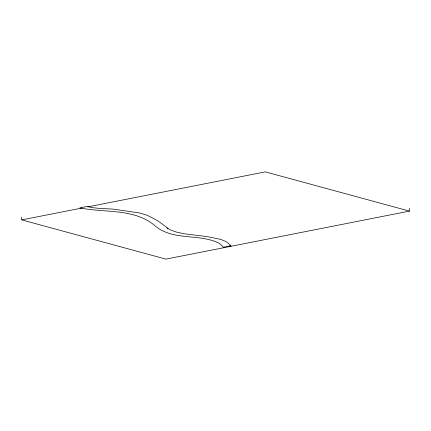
<?xml version="1.0" encoding="UTF-8"?>
<svg xmlns="http://www.w3.org/2000/svg" width="431" height="431" viewBox="0 0 431 431"><rect width="100%" height="100%" fill="white"/><g stroke="black" fill="none" stroke-linecap="round" stroke-linejoin="round"><path stroke-width="0.65" d="M230.159 245.417L230.079 245.956L230.946 246.3L230.903 245.745L230.035 245.401L230.116 244.862L226.049 241.511L220.483 239.329L206.999 236.587L184.543 233.834L176.279 232.05L170.04 229.815L157.961 220.936L153.495 218.425L147.165 215.279L139.671 212.979L113.24 209.116L98.898 208.351L91.792 207.575L87.181 206.433L79.87 207.877C104.706 213.065 133.707 208.103 154.535 225.365C170.633 239.701 193.891 234.539 213.178 240.773L218.743 242.955L222.811 246.306L222.73 246.844L223.597 247.189L230.903 245.745M21.55 217.122L21.765 219.891L81.987 208.022M87.881 206.858L265.302 171.877L409.45 211.109L409.234 208.34M409.45 211.109L165.919 259.123L21.765 219.891M166.802 228.015L167.896 228.802"/></g></svg>
